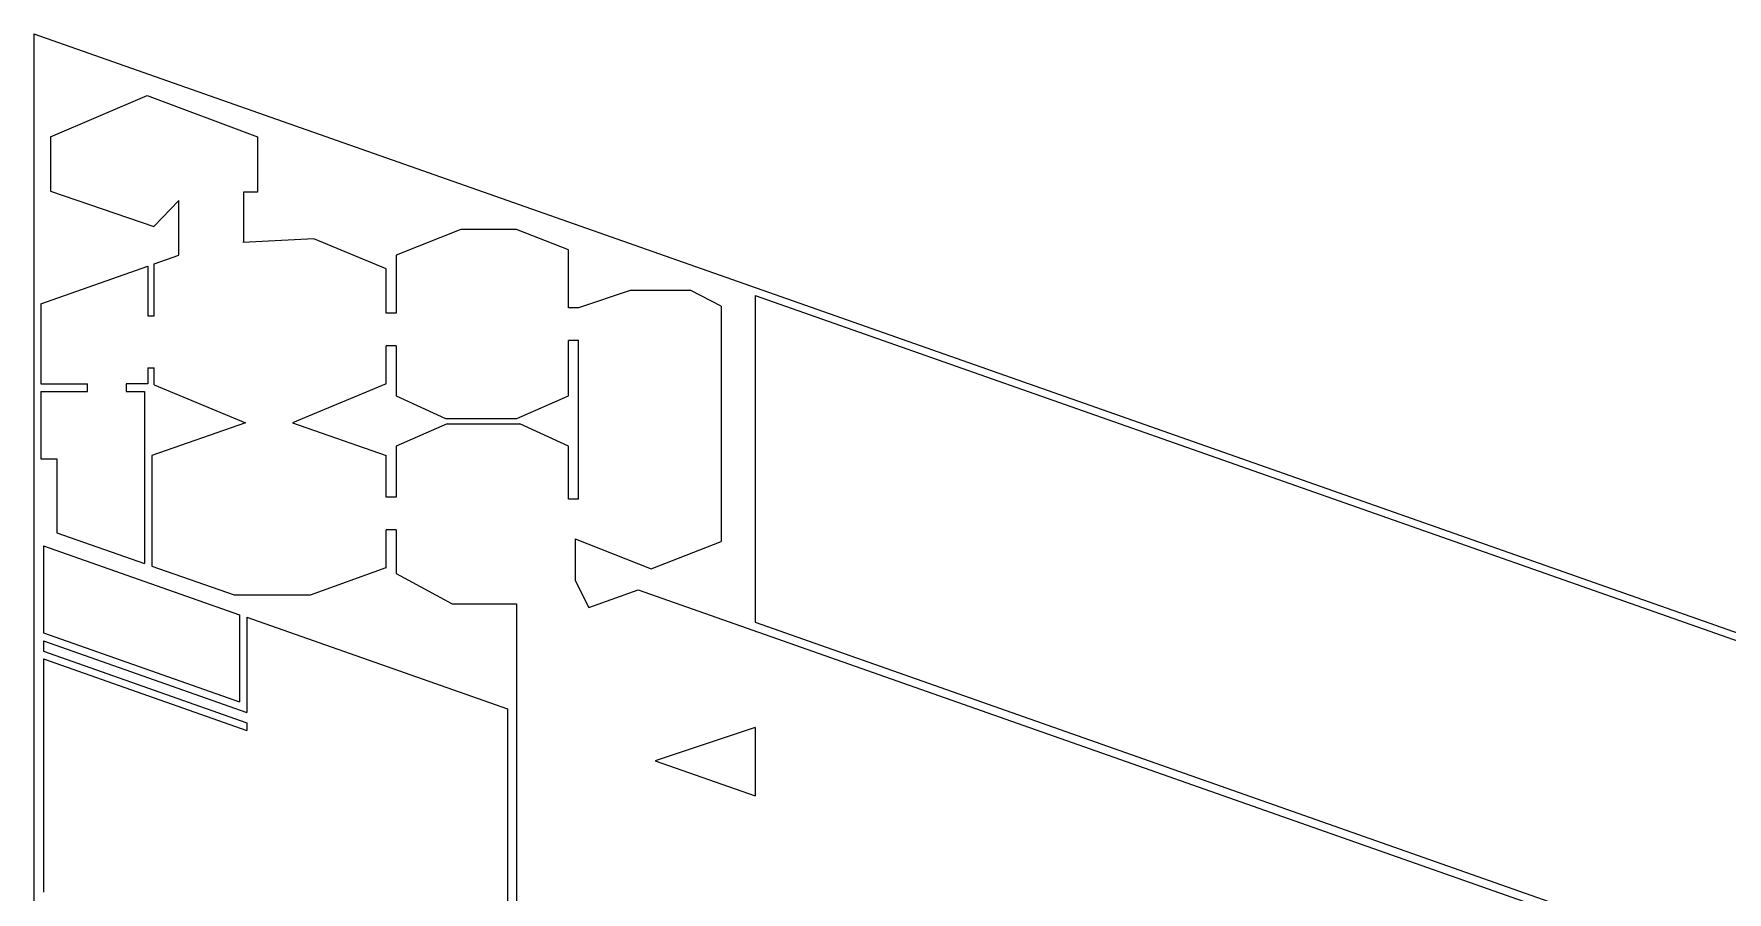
# Model space of a CAD drawing. Header units: centimetres. Extents: x 2933 to 5307, y 1581 to 3517.
# Drawn here: x 4999.9 to 5160, y 2209.6 to 2290.8 of the extents above; entities that cross this region are included whole.
import ezdxf

# ---------------------------------------------------------------- set-up
doc = ezdxf.new("R2010")
doc.units = ezdxf.units.CM
doc.layers.add('Make2D$Visible$Curves', color=7, linetype='Continuous', true_color=0x000000)

msp = doc.modelspace()

# ---------------------------------------------------------------- linework, layer by layer
at = {"layer": 'Make2D$Visible$Curves', "color": 24, "lineweight": -3, "true_color": 0xa52525}
for p, q in [((4999.89, 2290.76), (4999.89, 2147.69)), ((4999.89, 2290.76), (5172.79, 2229.96)), ((5001.47, 2281.03), (5010.6, 2284.94)), ((5010.6, 2284.94), (5021.03, 2281.03)), ((5001.47, 2281.03), (5001.47, 2275.88)), ((5021.03, 2281.03), (5021.03, 2275.81)), ((5001.47, 2275.88), (5011.24, 2272.54)), ((5011.24, 2272.54), (5013.6, 2275)), ((5013.6, 2269.84), (5013.6, 2275)), ((5021.03, 2275.81), (5019.72, 2275.81)), ((5019.72, 2275.81), (5019.72, 2271.05)), ((5026.35, 2271.4), (5019.64, 2271.05)), ((5033.2, 2268.55), (5026.35, 2271.4)), ((5040.25, 2272.26), (5034.13, 2269.85)), ((5045.5, 2272.26), (5040.25, 2272.26)), ((5050.44, 2270.34), (5045.5, 2272.26)), ((5011.27, 2269.02), (5013.6, 2269.84)), ((5034.13, 2269.85), (5034.13, 2264.35)), ((5050.44, 2264.85), (5050.44, 2270.34)), ((5000.55, 2265.25), (5010.68, 2268.81)), ((5010.68, 2268.81), (5010.68, 2264.11)), ((5011.27, 2264.11), (5011.27, 2269.02)), ((5033.2, 2264.35), (5033.2, 2268.55)), ((5056.25, 2266.51), (5051.37, 2264.85)), ((5062, 2266.51), (5056.25, 2266.51)), ((5064.85, 2265.03), (5062, 2266.51)), ((5000.55, 2265.25), (5000.55, 2257.67)), ((5051.37, 2264.85), (5050.44, 2264.85)), ((5064.85, 2265.03), (5064.85, 2242.79)), ((5068.07, 2266.02), (5172.79, 2229.19)), ((5068.07, 2266.02), (5068.07, 2235.15)), ((5010.68, 2264.11), (5011.27, 2264.11)), ((5034.13, 2264.35), (5033.2, 2264.35)), ((5050.44, 2256.55), (5050.44, 2261.76)), ((5051.37, 2261.76), (5050.44, 2261.76)), ((5051.37, 2246.79), (5051.37, 2261.76)), ((5033.2, 2257.67), (5033.2, 2261.26)), ((5034.13, 2261.26), (5033.2, 2261.26)), ((5034.13, 2261.26), (5034.13, 2256.55)), ((5010.68, 2259.19), (5010.68, 2257.67)), ((5010.68, 2259.19), (5011.27, 2259.19)), ((5011.27, 2257.57), (5011.27, 2259.19)), ((5000.55, 2257.67), (5004.96, 2257.67)), ((5000.55, 2256.95), (5004.96, 2256.95)), ((5000.55, 2256.95), (5000.55, 2250.6)), ((5004.96, 2256.95), (5004.96, 2257.67)), ((5010.68, 2257.67), (5008.63, 2257.67)), ((5008.63, 2257.67), (5008.63, 2256.95)), ((5008.63, 2256.95), (5010.34, 2256.95)), ((5010.34, 2256.95), (5010.34, 2240.69)), ((5011.27, 2257.57), (5019.91, 2253.98)), ((5033.2, 2257.67), (5024.34, 2253.98)), ((5034.13, 2256.55), (5038.79, 2254.41)), ((5045.55, 2254.41), (5050.44, 2256.55)), ((5019.91, 2253.98), (5011.05, 2250.89)), ((5024.34, 2253.98), (5033.2, 2250.89)), ((5038.97, 2253.91), (5034.13, 2251.8)), ((5038.79, 2254.41), (5045.55, 2254.41)), ((5038.97, 2253.91), (5045.84, 2253.91)), ((5050.44, 2251.8), (5045.84, 2253.91)), ((5000.55, 2250.6), (5002.06, 2250.6)), ((5002.06, 2250.6), (5002.06, 2243.58)), ((5011.05, 2250.89), (5011.05, 2240.44)), ((5033.2, 2246.96), (5033.2, 2250.89)), ((5034.13, 2251.8), (5034.13, 2246.96)), ((5050.44, 2246.79), (5050.44, 2251.8)), ((5034.13, 2246.96), (5033.2, 2246.96)), ((5051.37, 2246.79), (5050.44, 2246.79)), ((5002.06, 2243.58), (5010.34, 2240.69)), ((5033.2, 2240.24), (5033.2, 2243.88)), ((5034.13, 2243.88), (5033.2, 2243.88)), ((5034.13, 2243.88), (5034.13, 2239.74)), ((5051.05, 2243.04), (5058.23, 2240.19)), ((5051.05, 2243.04), (5051.05, 2239.09)), ((5058.23, 2240.19), (5064.85, 2242.79)), ((5000.79, 2242.37), (5019.34, 2235.85)), ((5000.79, 2242.37), (5000.79, 2234.13)), ((5011.05, 2240.44), (5018.83, 2237.72)), ((5026.05, 2237.72), (5033.2, 2240.31)), ((5034.13, 2239.74), (5039.43, 2236.88)), ((5018.83, 2237.72), (5026.05, 2237.72)), ((5051.05, 2239.09), (5052.36, 2236.53)), ((5052.36, 2236.53), (5057.03, 2238.2)), ((5057.03, 2238.2), (5171.22, 2198.05)), ((5039.43, 2236.88), (5045.5, 2236.88)), ((5045.5, 2236.88), (5045.5, 2192.49)), ((5019.34, 2235.85), (5019.34, 2227.61)), ((5020.03, 2235.61), (5044.66, 2226.95)), ((5020.03, 2235.61), (5020.03, 2226.62)), ((5068.07, 2235.15), (5158.73, 2203.26)), ((5000.79, 2234.13), (5019.34, 2227.61)), ((5000.79, 2233.39), (5000.79, 2232.42)), ((5000.79, 2233.39), (5020.03, 2226.62)), ((5000.79, 2232.42), (5020.03, 2225.65)), ((5000.79, 2231.67), (5000.79, 2209.63)), ((5000.79, 2231.67), (5020.03, 2224.9)), ((5044.66, 2226.95), (5044.66, 2192.9)), ((5020.03, 2225.65), (5020.03, 2224.9)), ((5068.07, 2225.2), (5058.61, 2222.04)), ((5068.07, 2225.2), (5068.07, 2218.72)), ((5058.61, 2222.04), (5068.07, 2218.72))]:
    msp.add_line(p, q, dxfattribs=at)

doc.saveas('drawing.dxf')
